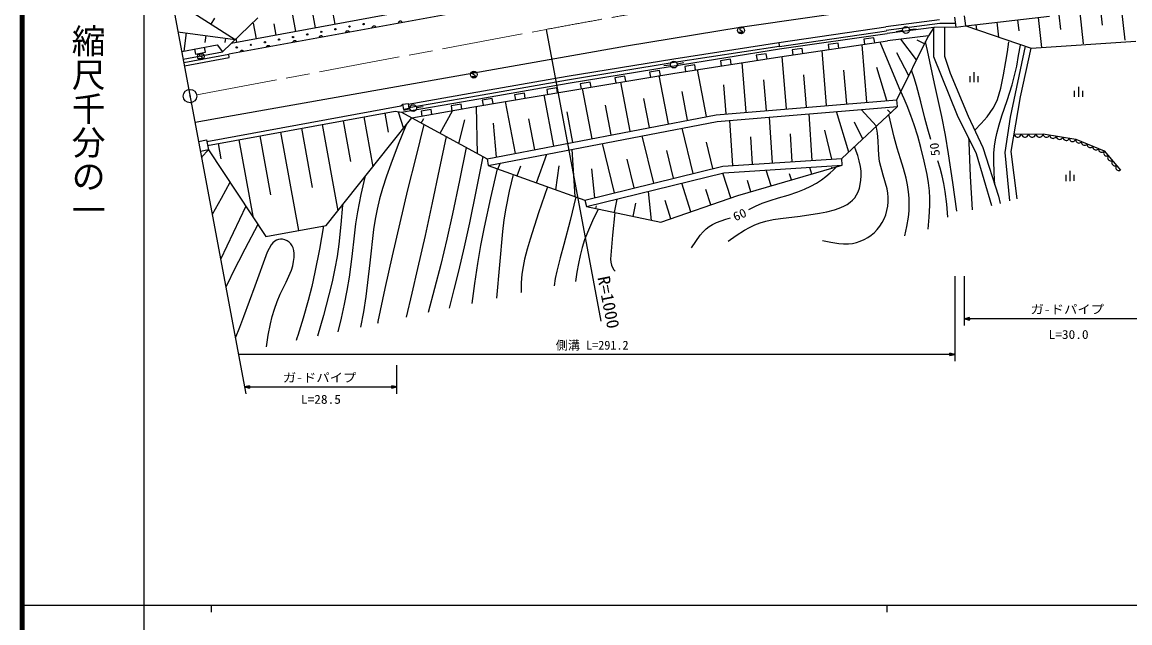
# Model space of a CAD drawing. Units: millimetres, scale not verified. Extents: x 40000 to 680000, y 20000 to 380000.
# Drawn here: x 40000 to 203965, y 202409 to 291277 of the extents above; entities that cross this region are included whole.
import ezdxf
from ezdxf.enums import TextEntityAlignment as Align

# ---------------------------------------------------------------- set-up
doc = ezdxf.new("R2010")
doc.units = ezdxf.units.MM
doc.header["$LTSCALE"] = 1000
doc.linetypes.add('CHAIN', pattern=[18.5, 12, -1.5, 3.5, -1.5])
for name, color, linetype, lineweight in [('M-BGD', 7, 'Continuous', 25), ('M-BMK', 2, 'CHAIN', 13), ('M-TTL', 2, 'Continuous', 140), ('M-TTL-BAND', 7, 'Continuous', 25)]:
    doc.layers.add(name, color=color, linetype=linetype, lineweight=lineweight)
doc.styles.add('@ＭＳ ゴシック', font='')
doc.styles.add('ＭＳ ゴシック', font='')
doc.styles.get('@ＭＳ ゴシック').set_extended_font_data('@MS Gothic')
doc.styles.get('ＭＳ ゴシック').set_extended_font_data('MS Gothic')

# ---------------------------------------------------------------- blocks, each defined once
blk = doc.blocks.new('BUHIN16')
at = {"color": 7, "linetype": 'Continuous', "lineweight": 25}
blk.add_lwpolyline([(230, -488), (325, -399), (392, -295), (455, -150), (463, -15), (446, 117), (374, 268), (284, 366), (175, 446), (23, 491), (-99, 502), (-230, 488)], dxfattribs=at)
blk = doc.blocks.new('BUHIN17')
at = {"color": 7, "linetype": 'Continuous', "lineweight": 25}
blk.add_lwpolyline([(134, -471), (232, -405), (308, -322), (385, -201), (413, -81), (417, 39), (375, 185), (308, 286), (222, 374), (93, 436), (-15, 464), (-134, 471)], dxfattribs=at)
blk = doc.blocks.new('BUHIN18')
at = {"color": 7, "linetype": 'Continuous', "lineweight": 25}
blk.add_lwpolyline([(24, -454), (127, -415), (212, -356), (308, -262), (357, -159), (385, -50), (378, 90), (338, 195), (279, 293), (174, 376), (83, 424), (-24, 454)], dxfattribs=at)
blk = doc.blocks.new('BUHIN19')
at = {"color": 7, "linetype": 'Continuous', "lineweight": 25}
blk.add_lwpolyline([(-198, -424), (-86, -438), (21, -425), (153, -386), (247, -317), (325, -232), (387, -101), (401, 14), (394, 131), (340, 257), (280, 344), (198, 424)], dxfattribs=at)
blk = doc.blocks.new('BUHIN31')
at = {"color": 7, "linetype": 'Continuous', "lineweight": 25}
blk.add_circle((0, 0), 498, dxfattribs=at)
blk = doc.blocks.new('BUHIN33')
at = {"color": 7, "linetype": 'Continuous', "lineweight": 25}
blk.add_lwpolyline([(-358, 4), (-373, -33), (-373, -75), (-360, -127), (-327, -197), (-284, -248), (-227, -282), (-163, -289), (-110, -267), (-77, -248), (-40, -209), (-30, -166), (-3, 148), (25, 194), (74, 238), (130, 259), (181, 263), (236, 251), (289, 190), (338, 86), (352, 37), (352, -15), (335, -67), (297, -123)], dxfattribs=at)
blk.add_circle((0, 0), 498, dxfattribs=at)
blk = doc.blocks.new('BUHIN40')
at = {"color": 7, "linetype": 'Continuous', "lineweight": 25}
blk.add_lwpolyline([(-412, 627), (-1039, 215), (-215, -1039), (412, -627)], dxfattribs=at)
blk = doc.blocks.new('BUHIN41')
at = {"color": 7, "linetype": 'Continuous', "lineweight": 25}
blk.add_lwpolyline([(-417, 623), (-1041, 206), (-206, -1041), (417, -623)], dxfattribs=at)
blk = doc.blocks.new('BUHIN42')
at = {"color": 7, "linetype": 'Continuous', "lineweight": 25}
blk.add_lwpolyline([(-425, 618), (-1043, 193), (-193, -1043), (425, -618)], dxfattribs=at)
blk = doc.blocks.new('BUHIN43')
at = {"color": 7, "linetype": 'Continuous', "lineweight": 25}
blk.add_lwpolyline([(-426, 617), (-1043, 191), (-191, -1043), (426, -617)], dxfattribs=at)
blk = doc.blocks.new('BUHIN44')
at = {"color": 7, "linetype": 'Continuous', "lineweight": 25}
blk.add_lwpolyline([(-431, 614), (-1045, 182), (-182, -1045), (431, -614)], dxfattribs=at)
blk = doc.blocks.new('BUHIN47')
at = {"color": 7, "linetype": 'Continuous', "lineweight": 25}
for p, q in [((-680, -317), (680, 317)), ((-393, 479), (423, 859)), ((114, -609), (930, -228))]:
    blk.add_line(p, q, dxfattribs=at)
blk = doc.blocks.new('BUHIN49')
at = {"color": 7, "linetype": 'Continuous', "lineweight": 25}
for points in [[(0, 0), (-147, 759), (-487, 600)], [(-65, 139), (-416, 582), (-178, 693)], [(-97, 207), (-379, 568), (-192, 655)], [(-129, 277), (-341, 555), (-205, 618)], [(-161, 345), (-304, 541), (-219, 581)]]:
    blk.add_lwpolyline(points, close=True, dxfattribs=at)
for points in [[(-32, 70), (-453, 595), (-165, 730), (-33, 71)], [(-250, 535), (-193, 415), (-267, 527), (-233, 543), (-193, 415)]]:
    blk.add_lwpolyline(points, dxfattribs=at)
blk = doc.blocks.new('BUHIN50')
at = {"color": 7, "linetype": 'Continuous', "lineweight": 25}
for points in [[(0, 0), (147, -759), (487, -600)], [(65, -139), (416, -582), (178, -693)], [(97, -207), (379, -568), (192, -655)], [(129, -277), (341, -555), (205, -618)], [(161, -345), (304, -541), (219, -581)]]:
    blk.add_lwpolyline(points, close=True, dxfattribs=at)
for points in [[(32, -70), (453, -595), (165, -730), (33, -71)], [(250, -535), (193, -415), (267, -527), (233, -543), (193, -415)]]:
    blk.add_lwpolyline(points, dxfattribs=at)
blk = doc.blocks.new('BUHIN53')
at = {"color": 7, "linetype": 'Continuous', "lineweight": 25}
for radius in [995, 30]:
    blk.add_circle((0, 0), radius, dxfattribs=at)
blk = doc.blocks.new('BUHIN113')
at = {"color": 7, "linetype": 'Continuous', "lineweight": 25}
blk.add_lwpolyline([(145, -204), (87, -221), (30, -225), (-43, -218), (-99, -190), (-148, -153), (-192, -90), (-212, -32), (-220, 31), (-203, 102), (-181, 155), (-145, 204)], dxfattribs=at)

msp = doc.modelspace()

# ---------------------------------------------------------------- linework, layer by layer
at = {"layer": 'M-BGD'}
for p, q in [((58598, 313762), (73091, 236286)), ((86329, 290983), (85087, 297868)), ((63078, 294105), (71551, 288731)), ((70941, 288145), (102794, 294019)), ((80503, 289909), (79624, 294781)), ((167268, 293519), (146273, 290464)), ((69654, 286910), (74894, 291939)), ((102638, 292337), (70575, 286552)), ((83416, 290446), (82881, 293415)), ((177995, 292009), (178200, 290519)), ((179679, 290723), (179474, 292212)), ((179673, 290725), (192080, 292181)), ((190396, 291983), (190911, 287543)), ((193468, 292340), (193715, 290210)), ((196540, 292691), (197077, 288067)), ((199612, 293043), (199871, 290809)), ((202684, 293394), (203242, 288591)), ((74678, 288834), (74260, 291149)), ((77591, 289372), (77290, 291037)), ((146273, 290464), (129463, 287749)), ((152000, 288252), (167842, 290571)), ((175795, 291631), (167842, 290571)), ((175828, 291091), (167913, 290036)), ((174937, 290463), (168034, 289591)), ((171320, 290181), (172312, 290307)), ((174937, 290463), (174155, 289277)), ((174931, 286132), (174937, 290463)), ((178200, 290519), (174937, 290463)), ((178044, 291064), (175828, 291091)), ((176528, 290491), (176519, 286242)), ((178200, 290519), (179679, 290723)), ((179679, 290723), (189358, 287411)), ((181183, 290902), (181267, 290180)), ((184254, 291263), (184508, 289071)), ((187325, 291623), (187511, 290018)), ((63068, 289868), (71551, 288731)), ((64286, 289705), (63921, 286984)), ((67192, 289315), (67050, 288259)), ((70098, 288926), (70009, 288263)), ((71765, 288297), (71667, 288842)), ((117561, 290201), (125636, 247035)), ((152087, 287659), (167929, 289977)), ((152118, 287315), (168034, 289591)), ((174155, 289277), (168108, 288497)), ((170333, 290021), (169352, 289829)), ((169488, 279799), (174155, 289277)), ((172405, 285723), (170063, 288750)), ((173572, 288093), (172500, 288620)), ((63620, 286916), (68857, 287913)), ((68857, 287913), (69654, 286910)), ((129463, 287749), (70318, 277293)), ((136201, 284783), (152118, 287315)), ((136451, 285848), (152000, 288252)), ((136530, 285334), (152080, 287739)), ((152000, 288252), (152080, 287739)), ((152163, 286165), (168108, 288497)), ((159084, 278939), (158412, 287079)), ((165030, 279430), (164326, 287944)), ((170072, 280983), (167012, 288337)), ((188458, 287719), (186256, 277200)), ((187758, 280253), (189358, 287411)), ((189358, 287411), (204847, 288450)), ((63825, 285817), (69654, 286910)), ((63921, 285307), (70575, 286552)), ((64013, 284815), (70667, 286061)), ((70667, 286061), (70575, 286552)), ((120652, 283266), (136451, 285848)), ((120736, 282753), (136535, 285335)), ((136301, 283703), (152163, 286165)), ((147194, 277957), (146588, 285300)), ((153139, 278448), (152498, 286214)), ((171238, 283353), (169469, 286735)), ((178473, 277452), (174931, 286132)), ((176519, 286242), (177354, 283708)), ((120820, 282253), (136201, 284783)), ((120902, 281123), (136301, 283703)), ((135962, 284930), (134970, 284798)), ((136947, 285095), (137928, 285293)), ((141322, 277316), (139978, 284274)), ((162057, 279185), (161644, 284181)), ((168002, 279676), (166516, 284594)), ((177354, 283708), (180044, 277348)), ((106333, 280757), (120652, 283266)), ((106423, 280245), (120742, 282754)), ((106479, 279748), (120820, 282253)), ((130014, 275132), (128607, 282414)), ((135668, 276224), (134289, 283366)), ((150167, 278203), (149792, 282736)), ((156112, 278694), (155718, 283465)), ((97144, 279140), (106333, 280757)), ((106584, 278694), (120902, 281123)), ((118705, 272949), (117247, 280503)), ((124359, 274040), (122926, 281462)), ((138495, 276770), (137677, 281007)), ((144222, 277712), (143868, 281989)), ((67326, 273632), (96049, 278907)), ((96049, 278907), (96336, 279126)), ((96138, 277948), (106479, 279748)), ((96336, 279126), (97121, 279266)), ((96474, 278353), (96336, 279126)), ((97121, 279266), (97260, 278493)), ((97234, 278628), (106423, 280245)), ((98387, 278644), (99374, 278808)), ((107421, 271797), (107264, 278810)), ((113051, 271857), (111568, 279539)), ((127187, 274586), (126335, 278997)), ((132841, 275678), (132005, 280005)), ((142735, 277589), (169488, 279799)), ((142872, 276597), (169571, 278802)), ((161331, 271094), (169571, 278802)), ((169571, 278802), (169488, 279799)), ((186377, 272132), (187758, 280253)), ((70318, 277293), (65586, 276408)), ((67447, 273051), (95222, 278091)), ((67447, 273051), (95222, 278091)), ((90593, 277251), (91931, 269878)), ((93679, 277811), (94188, 275006)), ((94378, 272960), (97692, 277108)), ((95222, 278091), (96138, 277948)), ((95222, 278091), (96138, 277948)), ((95680, 278019), (96444, 275546)), ((96138, 277948), (97692, 277108)), ((96138, 277948), (97692, 277108)), ((97410, 278437), (96442, 278187)), ((97260, 278493), (96474, 278353)), ((97692, 277108), (106584, 278694)), ((97692, 277108), (108811, 271038)), ((101861, 274832), (103688, 278178)), ((108811, 271038), (142735, 277589)), ((121532, 273494), (120665, 277988)), ((151051, 270441), (150619, 277237)), ((156925, 270814), (156486, 277721)), ((162361, 272058), (160554, 278057)), ((166481, 275912), (164193, 278358)), ((168541, 277839), (168083, 278328)), ((181265, 271819), (178473, 277452)), ((180044, 277348), (182227, 272758)), ((186256, 277200), (185441, 272009)), ((81335, 275571), (82919, 266839)), ((84421, 276131), (86738, 263362)), ((87507, 276691), (88603, 270648)), ((99082, 276349), (99447, 277018)), ((104641, 273314), (105526, 276818)), ((109000, 270056), (142872, 276597)), ((110224, 271311), (109752, 276319)), ((115878, 272403), (114996, 276974)), ((139339, 268898), (137689, 275596)), ((145178, 270068), (144753, 276752)), ((164421, 273985), (163183, 276486)), ((66109, 273610), (67279, 273855)), ((67279, 273855), (67590, 272370)), ((72077, 273891), (74126, 262593)), ((75163, 274451), (76748, 265711)), ((78249, 275011), (80891, 260450)), ((133512, 267463), (131789, 274457)), ((148114, 270254), (147857, 274298)), ((153988, 270628), (153727, 274738)), ((159862, 271001), (158799, 275298)), ((186817, 274720), (191132, 274734)), ((191132, 274734), (195968, 273955)), ((195968, 273955), (200187, 272250)), ((67590, 272370), (66388, 272118)), ((66540, 271308), (67590, 272370)), ((67590, 272370), (76061, 259563)), ((68990, 273331), (69400, 271072)), ((85023, 261209), (94378, 272960)), ((121883, 265462), (121424, 272455)), ((127684, 266028), (125889, 273317)), ((136425, 268181), (135414, 272288)), ((142252, 269615), (141285, 273546)), ((182227, 272758), (184501, 265522)), ((200187, 272250), (202591, 269382)), ((108811, 271038), (109000, 270056)), ((116157, 267504), (117664, 271729)), ((130598, 266746), (129543, 271030)), ((143709, 269974), (161331, 271094)), ((161394, 270096), (161331, 271094)), ((183520, 264087), (181265, 271819)), ((185441, 272009), (186136, 264828)), ((187295, 265149), (186377, 272132)), ((109000, 270056), (123314, 264952)), ((110432, 269546), (110733, 270391)), ((113294, 268525), (113837, 270046)), ((119020, 266483), (119515, 270003)), ((123314, 264952), (143709, 269974)), ((123553, 263981), (143862, 268982)), ((124771, 265311), (124345, 269597)), ((144890, 265266), (143733, 268950)), ((143862, 268982), (161394, 270096)), ((145938, 265630), (161394, 270096)), ((150880, 267058), (150151, 269382)), ((156888, 268794), (156576, 269790)), ((159903, 269628), (159834, 269848)), ((138983, 263210), (137651, 267452)), ((147877, 266190), (147352, 267859)), ((153884, 267926), (153593, 268854)), ((133177, 261957), (132701, 266234)), ((134552, 261668), (145938, 265630)), ((141937, 264238), (141219, 266524)), ((123314, 264952), (123553, 263981)), ((124928, 263692), (125012, 264089)), ((127678, 263114), (128096, 265100)), ((130428, 262535), (130845, 264521)), ((136029, 262182), (135183, 264877)), ((184501, 265522), (184762, 264463)), ((123553, 263981), (134552, 261668)), ((76061, 259563), (85023, 261209)), ((178044, 253704), (178044, 241133)), ((179474, 246396), (179474, 253704)), ((210186, 247396), (179474, 247396)), ((178044, 242133), (71997, 242133)), ((95464, 236308), (95464, 240507)), ((72900, 237308), (95464, 237308))]:
    msp.add_line(p, q, dxfattribs=at)
for points in [[(67977, 290997), (68543, 291882)], [(65502, 287274), (65642, 286537), (67116, 286818), (66975, 287555)], [(178373, 263311), (177787, 267563), (177140, 271813), (176659, 274570), (176119, 277315), (175071, 282190), (174019, 287075), (173877, 287749), (173735, 288424)], [(181011, 275313), (181944, 276270), (182823, 277257), (183310, 277888), (183749, 278556), (184079, 279172), (184357, 279816), (184641, 280657), (184872, 281534), (185270, 283497), (185605, 285453), (185833, 286909), (186052, 288363)], [(183970, 267211), (183861, 268997), (183813, 270786), (183839, 271873), (183926, 272951), (184062, 273883), (184258, 274807), (184616, 276107), (185035, 277398), (185817, 279699), (186538, 282008), (186905, 283385), (187217, 284788), (187504, 286332), (187766, 287893)], [(174516, 273900), (174040, 275462), (173618, 277056), (173033, 279475), (172388, 281887), (172026, 283027), (171640, 284171)], [(174112, 260647), (174261, 262408), (174350, 264165), (174349, 265250), (174287, 266333), (174148, 267529), (173948, 268732), (173521, 270732), (173033, 272730), (172575, 274409), (172059, 276078), (171558, 277488), (170996, 278888), (170543, 279945), (170078, 280998)], [(170635, 259649), (170938, 261037), (171181, 262431), (171279, 263343), (171317, 264263), (171294, 265226), (171210, 266197), (171060, 267210), (170851, 268212), (170460, 269649), (170011, 271069), (169505, 272649), (169057, 274245), (168663, 275928), (168307, 277621)], [(96866, 276075), (95682, 273193), (94554, 270288), (93918, 268496), (93338, 266681), (92910, 265158), (92541, 263622), (92249, 262129), (92016, 260623), (91483, 255658), (90893, 250686), (90504, 248433), (90072, 246177)], [(99466, 276140), (98257, 271300), (97060, 266447), (95894, 261597), (94771, 256728), (93702, 251857), (92661, 246970), (92634, 246843), (92607, 246715)], [(158481, 258960), (159683, 258716), (160877, 258534), (161594, 258481), (162315, 258488), (162902, 258550), (163492, 258674), (164063, 258859), (164619, 259103), (165161, 259407), (165674, 259764), (166144, 260163), (166580, 260614), (166962, 261098), (167294, 261617), (167585, 262185), (167825, 262788), (168011, 263420), (168139, 264065), (168207, 264715), (168214, 265375), (168161, 266000), (168046, 266626), (167438, 268643), (166893, 270661), (166787, 271598), (166740, 272547), (166698, 273712), (166595, 274869), (166500, 275440), (166382, 276016)], [(102764, 274339), (101741, 269456), (100704, 264566), (99644, 259692), (98544, 254816), (97697, 251206), (96823, 247610)], [(180657, 263525), (180395, 268506), (180171, 273496), (180159, 273785), (180147, 274075)], [(105728, 272720), (104741, 267828), (103710, 262936), (102861, 259182), (101952, 255434), (101047, 251870), (100123, 248310)], [(144509, 258882), (145693, 259713), (146901, 260487), (147667, 260911), (148456, 261279), (149255, 261577), (150085, 261822), (151160, 262065), (152255, 262250), (155179, 262597), (158041, 262998), (159123, 263226), (160227, 263522), (160936, 263756), (161626, 264049), (162123, 264319), (162579, 264635), (162929, 264947), (163236, 265301), (163506, 265712), (163733, 266168), (163928, 266703), (164068, 267266), (164163, 267909), (164197, 268561), (164173, 269250), (164088, 269931), (163916, 270737), (163685, 271531), (163458, 272198), (163217, 272860)], [(66612, 271383), (66589, 271279), (66565, 271174)], [(108177, 271383), (107226, 266488), (106223, 261593), (105427, 258014), (104570, 254437), (103886, 251702), (103189, 248960)], [(177046, 262423), (176871, 264331), (176637, 266227), (176435, 267397), (176173, 268555), (175874, 269655), (175547, 270759)], [(110310, 269589), (109311, 265270), (108371, 260940), (107845, 258253), (107379, 255555), (106946, 252619), (106557, 249674)], [(147553, 263553), (148532, 264052), (149542, 264497), (150732, 264915), (151957, 265281), (153385, 265701), (154806, 266181), (155795, 266577), (156765, 267030), (157558, 267463), (158326, 267951), (158975, 268431), (159593, 268964), (160039, 269392), (160476, 269831)], [(70762, 267575), (69444, 265196), (68128, 262816)], [(90717, 268362), (90143, 265786), (89629, 263201), (89346, 261447), (89123, 259684), (88796, 256623), (88410, 253571), (88065, 251554), (87657, 249536), (87206, 247505), (86731, 245468)], [(112671, 268747), (112108, 266259), (111605, 263762), (111324, 262038), (111103, 260305), (110658, 255377), (110234, 250454)], [(117773, 266928), (116452, 263068), (115183, 259172), (114748, 257699), (114373, 256213), (114151, 255107), (113989, 253993), (113887, 252704), (113844, 251399), (113842, 251309), (113840, 251219)], [(73089, 264054), (71231, 260109), (69373, 256164)], [(87423, 264226), (87170, 261322), (86857, 258420), (86607, 256631), (86298, 254852), (85883, 252879), (85410, 250917), (84587, 247872), (83707, 244827)], [(121978, 265428), (121105, 261911), (120173, 258402), (119619, 256425), (119122, 254426), (118912, 253349), (118757, 252263)], [(125272, 263619), (124442, 261889), (123671, 260140), (123252, 259053), (122888, 257939), (122583, 256774), (122336, 255593), (122109, 254270), (121905, 252930)], [(127752, 263098), (127401, 259786), (127086, 256221), (127132, 255757), (127238, 255308), (127376, 254968), (127574, 254646), (127664, 254533), (127766, 254416)], [(74896, 261324), (72974, 257699), (71103, 254042), (70620, 253077), (70132, 252103)], [(84608, 261133), (84000, 257704), (83332, 254280), (82866, 252185), (82339, 250094), (81594, 247504), (80789, 244918), (80668, 244537), (80547, 244156)], [(139084, 257867), (139702, 258826), (140364, 259742), (140798, 260248), (141268, 260704), (141702, 261045), (142172, 261337), (142792, 261637), (143458, 261891), (144148, 262111), (144861, 262317)], [(76164, 243226), (76427, 244947), (76750, 246665), (77016, 247752), (77340, 248826), (77745, 249948), (78208, 251057), (79067, 252818), (79866, 254598), (80053, 255205), (80188, 255852), (80255, 256454), (80261, 257059), (80210, 257485), (80099, 257899), (79958, 258207), (79760, 258493), (79521, 258725), (79227, 258922), (78894, 259071), (78552, 259161), (78246, 259183), (77949, 259144), (77666, 259042), (77406, 258883), (77127, 258631), (76868, 258311), (76562, 257814), (76291, 257254), (74448, 252203), (72768, 247701), (72163, 246124), (71549, 244531)]]:
    msp.add_lwpolyline(points, dxfattribs=at)
for centre in [(86366, 290233), (88452, 290619), (90538, 291004), (78022, 288691), (80108, 289077), (82194, 289462), (84280, 289848), (71764, 287535), (73850, 287920), (75936, 288306)]:
    msp.add_circle(centre, 99.5, dxfattribs=at)
at = {"layer": 'M-BMK'}
msp.add_line((65833, 280524), (117561, 290201), dxfattribs=at)
msp.add_arc((301441, -692748), 1000000, 97.99619, 100.59583, dxfattribs=at)
at = {"layer": 'M-TTL'}
msp.add_line((40000, 380000), (40000, 20000), dxfattribs=at)
at = {"layer": 'M-TTL-BAND'}
for p, q in [((58000, 370000), (58000, 20000)), ((40000, 205000), (579000, 205000)), ((68000, 205000), (68000, 204000)), ((168000, 205000), (168000, 204000))]:
    msp.add_line(p, q, dxfattribs=at)

# ---------------------------------------------------------------- block references
at = {"layer": 'M-BGD', "rotation": 245.00001}
for name, p in [('BUHIN113', (92071, 290525)), ('BUHIN113', (95979, 291247)), ('BUHIN33', (146409, 290067)), ('BUHIN31', (170824, 290117)), ('BUHIN113', (80346, 288358)), ('BUHIN113', (84254, 289080)), ('BUHIN113', (88163, 289803)), ('BUHIN40', (160136, 287331)), ('BUHIN40', (165451, 288109)), ('BUHIN113', (72529, 286914)), ('BUHIN113', (76438, 287636)), ('BUHIN41', (149520, 285755)), ('BUHIN40', (154821, 286554)), ('BUHIN33', (66441, 286192)), ('BUHIN31', (136457, 284997)), ('BUHIN41', (138945, 284113)), ('BUHIN41', (144232, 284934)), ('BUHIN33', (106859, 283514)), ('BUHIN42', (128602, 282413)), ('BUHIN42', (133734, 283273)), ('BUHIN47', (180885, 283126)), ('BUHIN43', (118516, 280718)), ('BUHIN42', (123469, 281553)), ('BUHIN53', (64850, 280340)), ('BUHIN43', (108970, 279099)), ('BUHIN43', (113743, 279908)), ('BUHIN47', (196343, 280969)), ('BUHIN31', (97894, 278563)), ('BUHIN44', (99915, 277504)), ('BUHIN44', (104361, 278298)), ('BUHIN16', (187356, 274722)), ('BUHIN16', (188435, 274726)), ('BUHIN16', (189514, 274729)), ('BUHIN16', (190593, 274733)), ('BUHIN17', (191616, 274656)), ('BUHIN17', (192583, 274501)), ('BUHIN17', (193550, 274345)), ('BUHIN17', (194517, 274189)), ('BUHIN17', (195485, 274033)), ('BUHIN18', (196390, 273785)), ('BUHIN18', (197234, 273444)), ('BUHIN18', (198078, 273103)), ('BUHIN18', (198922, 272762)), ('BUHIN18', (199765, 272421)), ('BUHIN19', (200488, 271891)), ('BUHIN19', (201089, 271174)), ('BUHIN19', (201690, 270457)), ('BUHIN47', (195085, 268524)), ('BUHIN19', (202291, 269740)), ('BUHIN49', (179474, 247396)), ('BUHIN50', (178044, 242133)), ('BUHIN49', (72900, 237308)), ('BUHIN50', (95464, 237308))]:
    msp.add_blockref(name, p, dxfattribs=at)

# ---------------------------------------------------------------- texts
at = {"layer": 'M-BGD', "style": 'ＭＳ ゴシック'}
for s, height, rotation, width, p in [('50', 1320, 97.1, 1.1, (176253, 271607)), ('60', 1320, 24.1, 1.1, (145739, 261436)), ('R=1000', 1833, 281, 1.05, (124613, 253412))]:
    msp.add_text(s, height=height, rotation=rotation, dxfattribs=dict(at, width=width)).set_placement(p, align=Align.BOTTOM_LEFT)
at = {"layer": 'M-BGD', "style": 'ＭＳ ゴシック', "width": 1.1}
for s, p in [('ガ-ドパイプ', (189263, 247738)), ('L=30.0', (191932, 244018)), ('ガ-ドパイプ', (78590, 237629)), ('L=28.5', (81259, 234420))]:
    msp.add_text(s, height=1320, dxfattribs=at).set_placement(p, align=Align.BOTTOM_LEFT)
at = {"layer": 'M-BGD', "style": 'ＭＳ ゴシック'}
msp.add_text('側溝 L=291.2', height=1320, dxfattribs=at).set_placement((118979, 242431), align=Align.BOTTOM_LEFT)
at = {"layer": 'M-TTL-BAND', "style": '@ＭＳ ゴシック'}
msp.add_text('縮尺千分の一', height=3666, rotation=270, dxfattribs=at).set_placement((49777, 261030), align=Align.MIDDLE_RIGHT)

doc.saveas('drawing.dxf')
